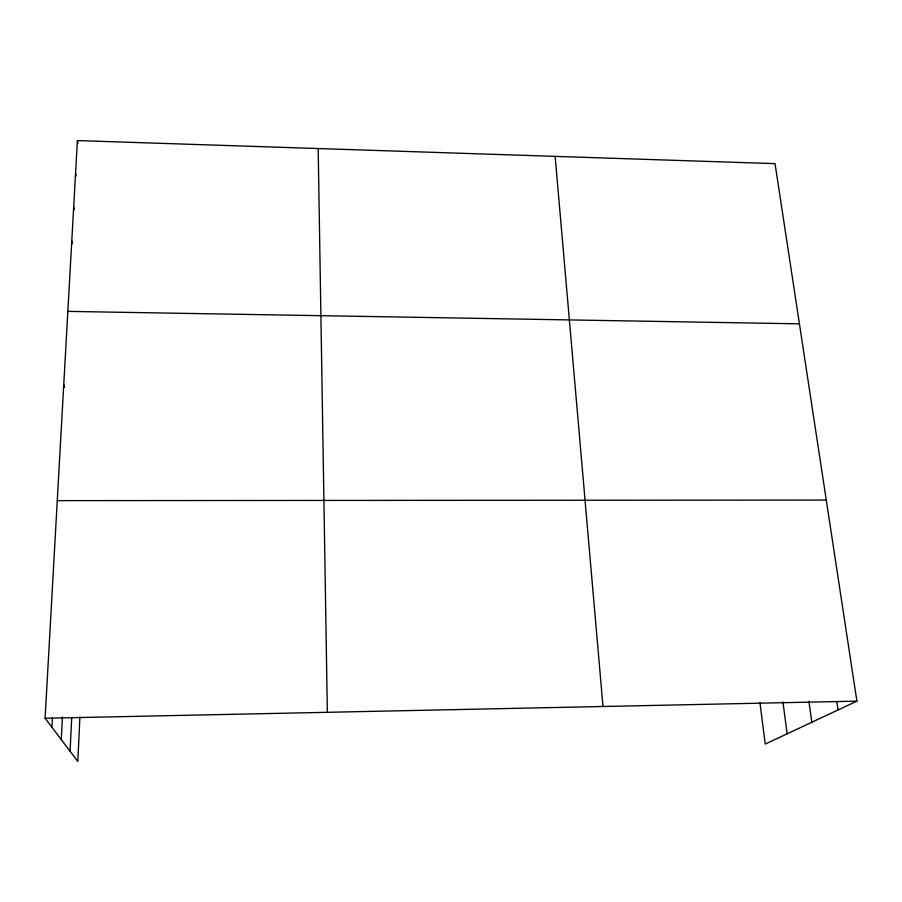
<?xml version="1.0" encoding="UTF-8"?>
<svg xmlns="http://www.w3.org/2000/svg" width="902" height="902" viewBox="0 0 902 902"><rect width="100%" height="100%" fill="white"/><g stroke="black" fill="none" stroke-linecap="round" stroke-linejoin="round"><path stroke-width="1.35" d="M79.906 717.09L77.82 761.423L45.1 718.263L77.392 140.577L775.032 163.645L856.9 701.136L765.223 744.082L759.935 702.557M70.063 751.186L71.698 717.789M61.291 739.617L62.441 717.113M51.899 727.237L52.429 717.575M45.1 718.263L856.9 701.136M57.266 500.633L826.277 500.069M67.842 311.382L799.431 323.829M63.749 384.703L64.549 387.341M71.777 241.003L72.385 243.585M73.682 206.862L74.291 209.546M75.554 173.387L76.118 176.003M77.392 140.577L77.933 143.271M836.819 701.824L838.026 709.975M808.902 701.316L811.834 722.243M782.913 701.857L787.175 733.8M555.136 156.373L602.998 706.491M318.18 148.537L327.358 712.309"/></g></svg>
